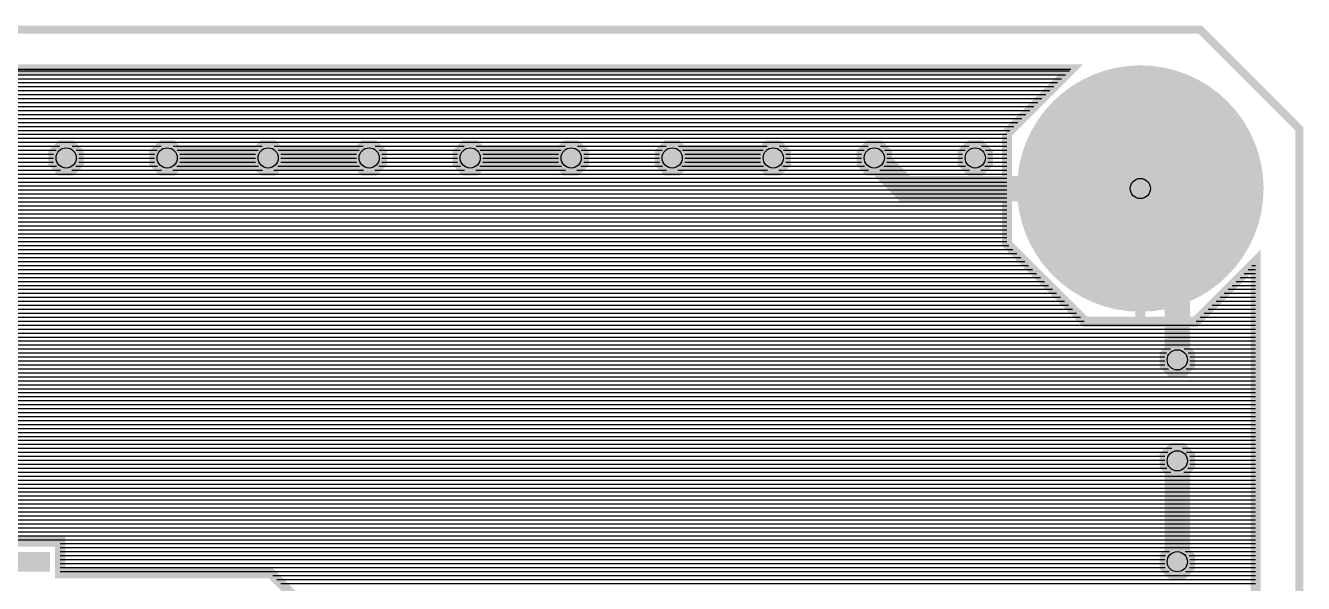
# Model space of a CAD drawing. Header units: inches. Extents: x -1.97 to 1.97, y -1.92 to 2.03.
# Drawn here: x 0.708 to 1.973, y 1.476 to 2.029 of the extents above; entities that cross this region are included whole.
import ezdxf

# ---------------------------------------------------------------- set-up
doc = ezdxf.new("R2010")
doc.units = ezdxf.units.IN
doc.layers.get('0').update_dxf_attribs({"linetype": 'CONTINUOUS'})

# ---------------------------------------------------------------- blocks, each defined once
blk = doc.blocks.new('EPAD')
at = {"const_width": 0.5}
blk.add_lwpolyline([(-0.25, 0, 1), (0.25, 0, 1)], format="xyb", close=True, dxfattribs=at)
blk = doc.blocks.new('RPAD')
blk.add_trace([(-0.5, -0.5), (-0.5, 0.5), (0.5, -0.5), (0.5, 0.5)])

msp = doc.modelspace()

# ---------------------------------------------------------------- linework, layer by layer
for points, const_width in [([(-1.86934, -1.911927), (-1.967765, -1.813502), (-1.967765, 1.926656), (-1.86934, 2.025081), (1.870817, 2.025081), (1.969243, 1.926656), (1.969243, -1.813502), (1.870817, -1.911927), (-1.86934, -1.911927)], 0.008), ([(0.033375, 1.985711), (1.74313, 1.985711), (1.679715, 1.922296)], 0.01), ([(1.679715, 1.922296), (1.679715, 1.812905), (1.757067, 1.735554), (1.866458, 1.735554), (1.925872, 1.794969), (1.925872, 0.759131), (1.866458, 0.818545), (1.757067, 0.818545), (1.679715, 0.741194), (1.679715, 0.631803), (1.757067, 0.554452), (1.866458, 0.554452), (1.925872, 0.613866), (1.925872, 0.338323)], 0.01), ([(0.743197, 1.885419), (0.753552, 1.885419), (0.760875, 1.892741), (0.760875, 1.903096), (0.753552, 1.910419), (0.743197, 1.910419), (0.735875, 1.903096), (0.735875, 1.892741), (0.743197, 1.885419)], 0.01), ([(0.843197, 1.885419), (0.853552, 1.885419), (0.860875, 1.892741), (0.860875, 1.903096), (0.853552, 1.910419), (0.843197, 1.910419), (0.835875, 1.903096), (0.835875, 1.892741), (0.843197, 1.885419)], 0.01), ([(1.048375, 1.897919), (0.948375, 1.897919), (0.848375, 1.897919)], 0.025), ([(0.943197, 1.885419), (0.953552, 1.885419), (0.960875, 1.892741), (0.960875, 1.903096), (0.953552, 1.910419), (0.943197, 1.910419), (0.935875, 1.903096), (0.935875, 1.892741), (0.943197, 1.885419)], 0.01), ([(1.043197, 1.885419), (1.053552, 1.885419), (1.060875, 1.892741), (1.060875, 1.903096), (1.053552, 1.910419), (1.043197, 1.910419), (1.035875, 1.903096), (1.035875, 1.892741), (1.043197, 1.885419)], 0.01), ([(1.143197, 1.885419), (1.153552, 1.885419), (1.160875, 1.892741), (1.160875, 1.903096), (1.153552, 1.910419), (1.143197, 1.910419), (1.135875, 1.903096), (1.135875, 1.892741), (1.143197, 1.885419)], 0.01), ([(1.248375, 1.897919), (1.148375, 1.897919)], 0.025), ([(1.243197, 1.885419), (1.253552, 1.885419), (1.260875, 1.892741), (1.260875, 1.903096), (1.253552, 1.910419), (1.243197, 1.910419), (1.235875, 1.903096), (1.235875, 1.892741), (1.243197, 1.885419)], 0.01), ([(1.343197, 1.885419), (1.353552, 1.885419), (1.360875, 1.892741), (1.360875, 1.903096), (1.353552, 1.910419), (1.343197, 1.910419), (1.335875, 1.903096), (1.335875, 1.892741), (1.343197, 1.885419)], 0.01), ([(1.448375, 1.897919), (1.348375, 1.897919)], 0.025), ([(1.443197, 1.885419), (1.453552, 1.885419), (1.460875, 1.892741), (1.460875, 1.903096), (1.453552, 1.910419), (1.443197, 1.910419), (1.435875, 1.903096), (1.435875, 1.892741), (1.443197, 1.885419)], 0.01), ([(1.543197, 1.885419), (1.553552, 1.885419), (1.560875, 1.892741), (1.560875, 1.903096), (1.553552, 1.910419), (1.543197, 1.910419), (1.535875, 1.903096), (1.535875, 1.892741), (1.543197, 1.885419)], 0.01), ([(1.811762, 1.867601), (1.578693, 1.867601), (1.548375, 1.897919)], 0.025), ([(1.643197, 1.885419), (1.653552, 1.885419), (1.660875, 1.892741), (1.660875, 1.903096), (1.653552, 1.910419), (1.643197, 1.910419), (1.635875, 1.903096), (1.635875, 1.892741), (1.643197, 1.885419)], 0.01), ([(1.679715, 1.867601), (1.811762, 1.867601)], 0.01), ([(1.811762, 1.867601), (1.848375, 1.830988), (1.848375, 1.697919)], 0.025), ([(1.811762, 1.735554), (1.811762, 1.867601)], 0.01), ([(1.843197, 1.685419), (1.853552, 1.685419), (1.860875, 1.692741), (1.860875, 1.703096), (1.853552, 1.710419), (1.843197, 1.710419), (1.835875, 1.703096), (1.835875, 1.692741), (1.843197, 1.685419)], 0.01), ([(1.843197, 1.585419), (1.853552, 1.585419), (1.860875, 1.592741), (1.860875, 1.603096), (1.853552, 1.610419), (1.843197, 1.610419), (1.835875, 1.603096), (1.835875, 1.592741), (1.843197, 1.585419)], 0.01), ([(1.848375, 1.597919), (1.848375, 1.497919)], 0.025), ([(0.812378, 0.379915), (0.812378, 0.624398), (1.009774, 0.821794), (1.009774, 1.180172), (1.010234, 1.180631), (1.010234, 1.4272), (0.95109, 1.486344), (0.742485, 1.486344), (0.742485, 1.51769), (0.600485, 1.51769)], 0.01), ([(1.843197, 1.485419), (1.853552, 1.485419), (1.860875, 1.492741), (1.860875, 1.503096), (1.853552, 1.510419), (1.843197, 1.510419), (1.835875, 1.503096), (1.835875, 1.492741), (1.843197, 1.485419)], 0.01)]:
    msp.add_lwpolyline(points, dxfattribs=dict(const_width=const_width))
for points in [[(0.033375, 1.985711), (1.74313, 1.985711)], [(0.033375, 1.984321), (1.74174, 1.984321)], [(0.033375, 1.980384), (1.737803, 1.980384)], [(0.033375, 1.976447), (1.733866, 1.976447)], [(0.033375, 1.97251), (1.729929, 1.97251)], [(0.033375, 1.968573), (1.725992, 1.968573)], [(0.033375, 1.964636), (1.722055, 1.964636)], [(0.033375, 1.960699), (1.718118, 1.960699)], [(0.033375, 1.956762), (1.714181, 1.956762)], [(0.033375, 1.952825), (1.710244, 1.952825)], [(0.033375, 1.948888), (1.706307, 1.948888)], [(0.033375, 1.944951), (1.70237, 1.944951)], [(0.033375, 1.941014), (1.698433, 1.941014)], [(0.033375, 1.937077), (1.694496, 1.937077)], [(0.033375, 1.93314), (1.690559, 1.93314)], [(0.033375, 1.929203), (1.686622, 1.929203)], [(0.033375, 1.925266), (1.682685, 1.925266)], [(0.033375, 1.921329), (1.679715, 1.921329)], [(0.033375, 1.917392), (1.679715, 1.917392)], [(0.033375, 1.913455), (1.679715, 1.913455)], [(0.654453, 1.909518), (0.742296, 1.909518)], [(0.65839, 1.905581), (0.738359, 1.905581)], [(0.660875, 1.901644), (0.735875, 1.901644)], [(0.660875, 1.897707), (0.735875, 1.897707)], [(0.754453, 1.909518), (0.842296, 1.909518)], [(0.75839, 1.905581), (0.838359, 1.905581)], [(0.760875, 1.901644), (0.835875, 1.901644)], [(0.760875, 1.897707), (0.835875, 1.897707)], [(0.854453, 1.909518), (0.942296, 1.909518)], [(0.85839, 1.905581), (0.938359, 1.905581)], [(0.860875, 1.901644), (0.935875, 1.901644)], [(0.860875, 1.897707), (0.935875, 1.897707)], [(0.954453, 1.909518), (1.042296, 1.909518)], [(0.95839, 1.905581), (1.038359, 1.905581)], [(0.960875, 1.901644), (1.035875, 1.901644)], [(0.960875, 1.897707), (1.035875, 1.897707)], [(1.054453, 1.909518), (1.142296, 1.909518)], [(1.05839, 1.905581), (1.138359, 1.905581)], [(1.060875, 1.901644), (1.135875, 1.901644)], [(1.060875, 1.897707), (1.135875, 1.897707)], [(1.154453, 1.909518), (1.242296, 1.909518)], [(1.15839, 1.905581), (1.238359, 1.905581)], [(1.160875, 1.901644), (1.235875, 1.901644)], [(1.160875, 1.897707), (1.235875, 1.897707)], [(1.254453, 1.909518), (1.342296, 1.909518)], [(1.25839, 1.905581), (1.338359, 1.905581)], [(1.260875, 1.901644), (1.335875, 1.901644)], [(1.260875, 1.897707), (1.335875, 1.897707)], [(1.354453, 1.909518), (1.442296, 1.909518)], [(1.35839, 1.905581), (1.438359, 1.905581)], [(1.360875, 1.901644), (1.435875, 1.901644)], [(1.360875, 1.897707), (1.435875, 1.897707)], [(1.454453, 1.909518), (1.542296, 1.909518)], [(1.45839, 1.905581), (1.538359, 1.905581)], [(1.460875, 1.901644), (1.535875, 1.901644)], [(1.460875, 1.897707), (1.535875, 1.897707)], [(1.554453, 1.909518), (1.642296, 1.909518)], [(1.55839, 1.905581), (1.638359, 1.905581)], [(1.560875, 1.901644), (1.635875, 1.901644)], [(1.560875, 1.897707), (1.635875, 1.897707)], [(1.654453, 1.909518), (1.679715, 1.909518)], [(1.65839, 1.905581), (1.679715, 1.905581)], [(1.660875, 1.901644), (1.679715, 1.901644)], [(1.660875, 1.897707), (1.679715, 1.897707)], [(0.65403, 1.885896), (0.74272, 1.885896)], [(0.657967, 1.889833), (0.738783, 1.889833)], [(0.660875, 1.89377), (0.735875, 1.89377)], [(0.75403, 1.885896), (0.84272, 1.885896)], [(0.757967, 1.889833), (0.838783, 1.889833)], [(0.760875, 1.89377), (0.835875, 1.89377)], [(0.85403, 1.885896), (0.94272, 1.885896)], [(0.857967, 1.889833), (0.938783, 1.889833)], [(0.860875, 1.89377), (0.935875, 1.89377)], [(0.95403, 1.885896), (1.04272, 1.885896)], [(0.957967, 1.889833), (1.038783, 1.889833)], [(0.960875, 1.89377), (1.035875, 1.89377)], [(1.05403, 1.885896), (1.14272, 1.885896)], [(1.057967, 1.889833), (1.138783, 1.889833)], [(1.060875, 1.89377), (1.135875, 1.89377)], [(1.15403, 1.885896), (1.24272, 1.885896)], [(1.157967, 1.889833), (1.238783, 1.889833)], [(1.160875, 1.89377), (1.235875, 1.89377)], [(1.25403, 1.885896), (1.34272, 1.885896)], [(1.257967, 1.889833), (1.338783, 1.889833)], [(1.260875, 1.89377), (1.335875, 1.89377)], [(1.35403, 1.885896), (1.44272, 1.885896)], [(1.357967, 1.889833), (1.438783, 1.889833)], [(1.360875, 1.89377), (1.435875, 1.89377)], [(1.45403, 1.885896), (1.54272, 1.885896)], [(1.457967, 1.889833), (1.538783, 1.889833)], [(1.460875, 1.89377), (1.535875, 1.89377)], [(1.55403, 1.885896), (1.64272, 1.885896)], [(1.557967, 1.889833), (1.638783, 1.889833)], [(1.560875, 1.89377), (1.635875, 1.89377)], [(1.65403, 1.885896), (1.679715, 1.885896)], [(1.657967, 1.889833), (1.679715, 1.889833)], [(1.660875, 1.89377), (1.679715, 1.89377)], [(0.033375, 1.881959), (1.679715, 1.881959)], [(0.033375, 1.878022), (1.679715, 1.878022)], [(0.033375, 1.874085), (1.679715, 1.874085)], [(0.033375, 1.870148), (1.679715, 1.870148)], [(0.033375, 1.866211), (1.679715, 1.866211)], [(0.033375, 1.862274), (1.679715, 1.862274)], [(0.033375, 1.858337), (1.679715, 1.858337)], [(0.033375, 1.8544), (1.679715, 1.8544)], [(0.033375, 1.850463), (1.679715, 1.850463)], [(0.033375, 1.846526), (1.679715, 1.846526)], [(0.033375, 1.842589), (1.679715, 1.842589)], [(0.033375, 1.838652), (1.679715, 1.838652)], [(0.033375, 1.834715), (1.679715, 1.834715)], [(0.033375, 1.830778), (1.679715, 1.830778)], [(0.033375, 1.826841), (1.679715, 1.826841)], [(0.033375, 1.822904), (1.679715, 1.822904)], [(0.033375, 1.818967), (1.679715, 1.818967)], [(0.033375, 1.81503), (1.679715, 1.81503)], [(0.033375, 1.811093), (1.681528, 1.811093)], [(0.033375, 1.807156), (1.685465, 1.807156)], [(0.033375, 1.803219), (1.689402, 1.803219)], [(0.033375, 1.799282), (1.693339, 1.799282)], [(0.033375, 1.795345), (1.697276, 1.795345)], [(0.033375, 1.791408), (1.701213, 1.791408)], [(0.033375, 1.787471), (1.70515, 1.787471)], [(1.918375, 1.787471), (1.925872, 1.787471)], [(1.922312, 1.791408), (1.925872, 1.791408)], [(0.033375, 1.783534), (1.709087, 1.783534)], [(0.033375, 1.779597), (1.713024, 1.779597)], [(0.033375, 1.77566), (1.716961, 1.77566)], [(0.033375, 1.771723), (1.720898, 1.771723)], [(1.902627, 1.771723), (1.925872, 1.771723)], [(1.906564, 1.77566), (1.925872, 1.77566)], [(1.910501, 1.779597), (1.925872, 1.779597)], [(1.914438, 1.783534), (1.925872, 1.783534)], [(0.033375, 1.767786), (1.724835, 1.767786)], [(0.033375, 1.763849), (1.728772, 1.763849)], [(0.033375, 1.759912), (1.732709, 1.759912)], [(1.890816, 1.759912), (1.925872, 1.759912)], [(1.894753, 1.763849), (1.925872, 1.763849)], [(1.89869, 1.767786), (1.925872, 1.767786)], [(0.033375, 1.755975), (1.736646, 1.755975)], [(0.033375, 1.752038), (1.740583, 1.752038)], [(0.033375, 1.748101), (1.74452, 1.748101)], [(1.879005, 1.748101), (1.925872, 1.748101)], [(1.882942, 1.752038), (1.925872, 1.752038)], [(1.886879, 1.755975), (1.925872, 1.755975)], [(0.033375, 1.744164), (1.748457, 1.744164)], [(0.033375, 1.740227), (1.752394, 1.740227)], [(0.033375, 1.73629), (1.756331, 1.73629)], [(1.867194, 1.73629), (1.925872, 1.73629)], [(1.871131, 1.740227), (1.925872, 1.740227)], [(1.875068, 1.744164), (1.925872, 1.744164)], [(0.033375, 1.732353), (1.925872, 1.732353)], [(0.033375, 1.728416), (1.925872, 1.728416)], [(0.033375, 1.724479), (1.925872, 1.724479)], [(0.033375, 1.720542), (1.925872, 1.720542)], [(0.033375, 1.716605), (1.925872, 1.716605)], [(0.033375, 1.712668), (1.925872, 1.712668)], [(0.033375, 1.708731), (1.841509, 1.708731)], [(1.855241, 1.708731), (1.925872, 1.708731)], [(0.033375, 1.704794), (1.837572, 1.704794)], [(0.033375, 1.700857), (1.835875, 1.700857)], [(0.033375, 1.69692), (1.835875, 1.69692)], [(1.859178, 1.704794), (1.925872, 1.704794)], [(1.860875, 1.700857), (1.925872, 1.700857)], [(1.860875, 1.69692), (1.925872, 1.69692)], [(0.033375, 1.692983), (1.835875, 1.692983)], [(0.033375, 1.689046), (1.83957, 1.689046)], [(0.033375, 1.685109), (1.925872, 1.685109)], [(1.857179, 1.689046), (1.925872, 1.689046)], [(1.860875, 1.692983), (1.925872, 1.692983)], [(0.033375, 1.681172), (1.925872, 1.681172)], [(0.033375, 1.677235), (1.925872, 1.677235)], [(0.033375, 1.673298), (1.925872, 1.673298)], [(0.033375, 1.669361), (1.925872, 1.669361)], [(0.033375, 1.665424), (1.925872, 1.665424)], [(0.033375, 1.661487), (1.925872, 1.661487)], [(0.033375, 1.65755), (1.925872, 1.65755)], [(0.033375, 1.653613), (1.925872, 1.653613)], [(0.033375, 1.649676), (1.925872, 1.649676)], [(0.033375, 1.645739), (1.925872, 1.645739)], [(0.033375, 1.641802), (1.925872, 1.641802)], [(0.033375, 1.637865), (1.925872, 1.637865)], [(0.033375, 1.633928), (1.925872, 1.633928)], [(0.033375, 1.629991), (1.925872, 1.629991)], [(0.033375, 1.626054), (1.925872, 1.626054)], [(0.033375, 1.622117), (1.925872, 1.622117)], [(0.033375, 1.61818), (1.925872, 1.61818)], [(0.033375, 1.614243), (1.925872, 1.614243)], [(0.033375, 1.610306), (1.843084, 1.610306)], [(1.853666, 1.610306), (1.925872, 1.610306)], [(0.033375, 1.606369), (1.839147, 1.606369)], [(0.033375, 1.602431), (1.835875, 1.602431)], [(0.033375, 1.598494), (1.835875, 1.598494)], [(0.033375, 1.594557), (1.835875, 1.594557)], [(1.857603, 1.606369), (1.925872, 1.606369)], [(1.860875, 1.602431), (1.925872, 1.602431)], [(1.860875, 1.598494), (1.925872, 1.598494)], [(1.860875, 1.594557), (1.925872, 1.594557)], [(0.033375, 1.59062), (1.837996, 1.59062)], [(0.033375, 1.586683), (1.841933, 1.586683)], [(0.033375, 1.582746), (1.925872, 1.582746)], [(1.854817, 1.586683), (1.925872, 1.586683)], [(1.858754, 1.59062), (1.925872, 1.59062)], [(0.033375, 1.578809), (1.925872, 1.578809)], [(0.033375, 1.574872), (1.925872, 1.574872)], [(0.033375, 1.570935), (1.925872, 1.570935)], [(0.033375, 1.566998), (1.925872, 1.566998)], [(0.033375, 1.563061), (1.925872, 1.563061)], [(0.033375, 1.559124), (1.925872, 1.559124)], [(0.033375, 1.555187), (1.925872, 1.555187)], [(0.033375, 1.55125), (1.925872, 1.55125)], [(0.033375, 1.547313), (1.925872, 1.547313)], [(0.033375, 1.543376), (1.925872, 1.543376)], [(0.033375, 1.539439), (1.925872, 1.539439)], [(0.033375, 1.535502), (1.925872, 1.535502)], [(0.033375, 1.531565), (1.925872, 1.531565)], [(0.033375, 1.527628), (1.925872, 1.527628)], [(0.033375, 1.523691), (1.925872, 1.523691)], [(0.033375, 1.519754), (1.925872, 1.519754)], [(0.742485, 1.515817), (1.925872, 1.515817)], [(0.742485, 1.51188), (1.925872, 1.51188)], [(0.742485, 1.507943), (1.840722, 1.507943)], [(1.856028, 1.507943), (1.925872, 1.507943)], [(0.742485, 1.504006), (1.836785, 1.504006)], [(0.742485, 1.500069), (1.835875, 1.500069)], [(0.742485, 1.496132), (1.835875, 1.496132)], [(1.859965, 1.504006), (1.925872, 1.504006)], [(1.860875, 1.500069), (1.925872, 1.500069)], [(1.860875, 1.496132), (1.925872, 1.496132)], [(0.742485, 1.492195), (1.836421, 1.492195)], [(0.742485, 1.488258), (1.840358, 1.488258)], [(0.953113, 1.484321), (1.925872, 1.484321)], [(0.95705, 1.480384), (1.925872, 1.480384)], [(1.856392, 1.488258), (1.925872, 1.488258)], [(1.860329, 1.492195), (1.925872, 1.492195)], [(0.960987, 1.476447), (1.925872, 1.476447)]]:
    msp.add_lwpolyline(points)
for centre in [(0.748375, 1.897919), (0.848375, 1.897919), (0.948375, 1.897919), (1.048375, 1.897919), (1.148375, 1.897919), (1.248375, 1.897919), (1.348375, 1.897919), (1.448375, 1.897919), (1.548375, 1.897919), (1.648375, 1.897919), (1.811762, 1.867601), (1.848375, 1.697919), (1.848375, 1.597919), (1.848375, 1.497919)]:
    msp.add_circle(centre, 0.01)

# ---------------------------------------------------------------- block references
for p, xscale, yscale in [((1.811762, 1.867601), 0.244094, 0.244094), ((0.748375, 1.897919), 0.03, 0.03), ((0.848375, 1.897919), 0.03, 0.03), ((0.948375, 1.897919), 0.03, 0.03), ((1.048375, 1.897919), 0.03, 0.03), ((1.148375, 1.897919), 0.03, 0.03), ((1.248375, 1.897919), 0.03, 0.03), ((1.348375, 1.897919), 0.03, 0.03), ((1.448375, 1.897919), 0.03, 0.03), ((1.548375, 1.897919), 0.03, 0.03), ((1.648375, 1.897919), 0.03, 0.03), ((1.848375, 1.697919), 0.03, 0.03), ((1.848375, 1.597919), 0.03, 0.03), ((1.848375, 1.497919), 0.03, 0.03)]:
    msp.add_blockref('EPAD', p, dxfattribs=dict(xscale=xscale, yscale=yscale))
at = {"xscale": 0.0197, "yscale": 0.122, "rotation": 90}
msp.add_blockref('RPAD', (0.671485, 1.49784), dxfattribs=at)

doc.saveas('drawing.dxf')
